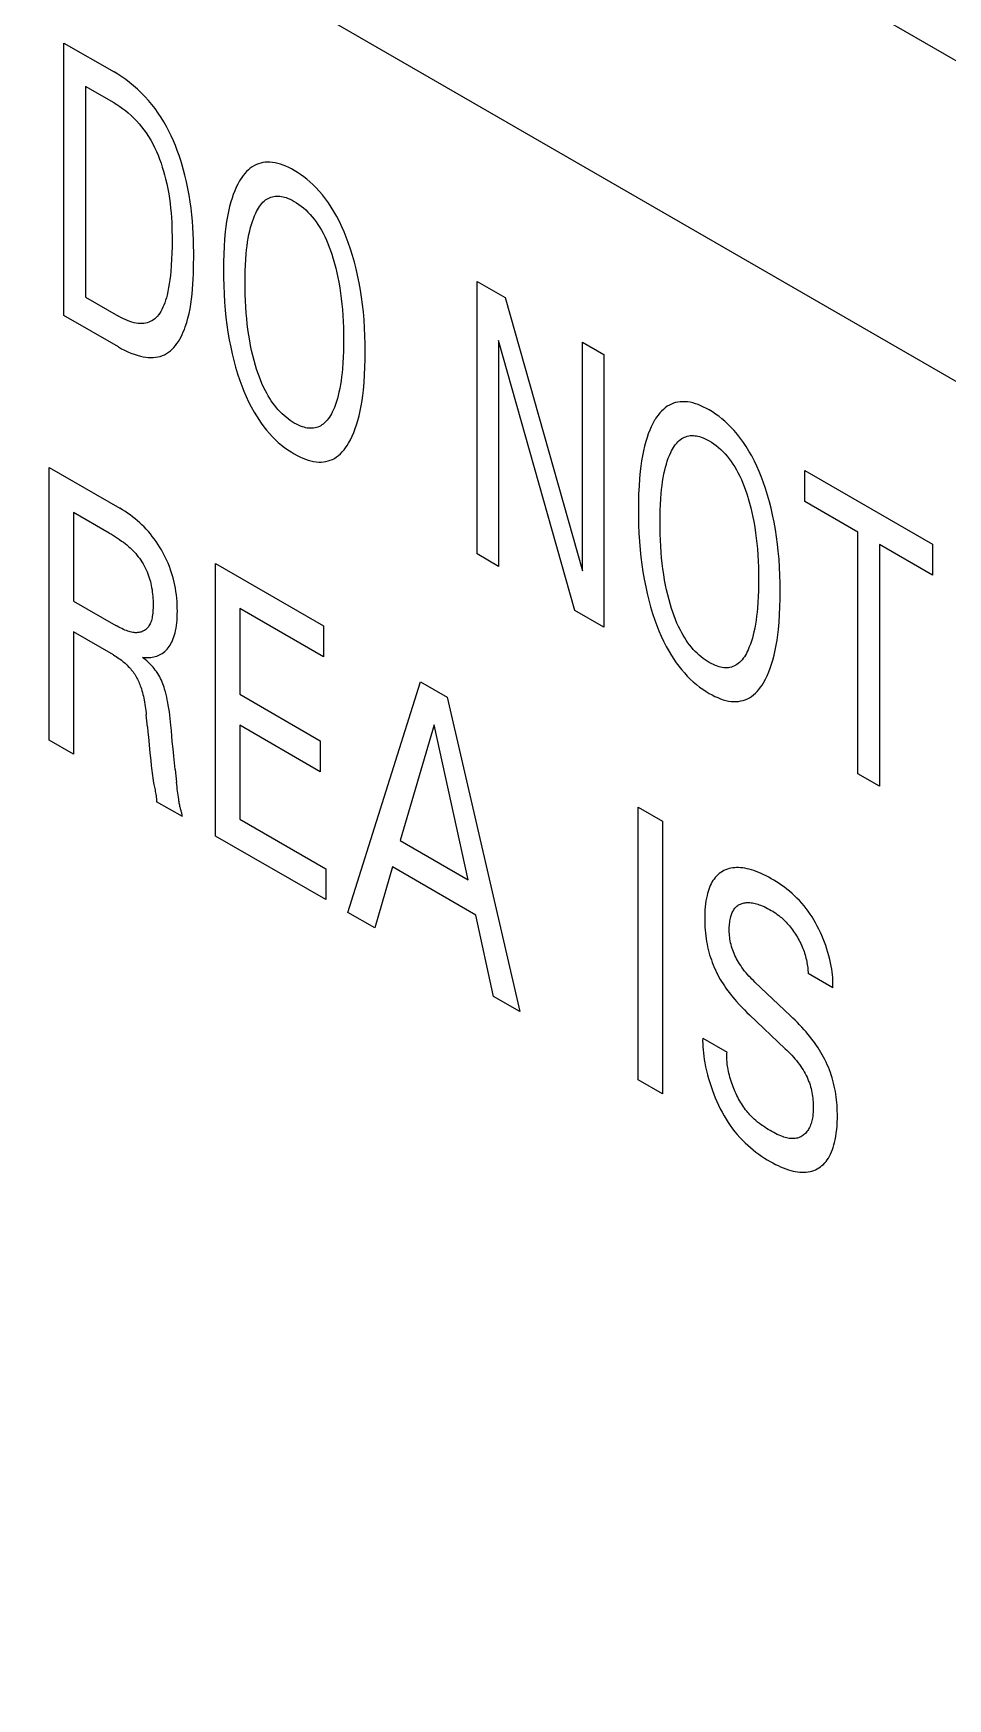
# Model space of a CAD drawing. Extents: x 0 to 420, y 0 to 297.
# Drawn here: x 199.32 to 203.98, y 156.41 to 164.89 of the extents above; entities that cross this region are included whole.
import ezdxf

# ---------------------------------------------------------------- set-up
doc = ezdxf.new("R2010")
doc.units = 0
doc.header["$LTSCALE"] = 23.1
doc.layers.add('40000_ISO', color=7, linetype='CONTINUOUS')

msp = doc.modelspace()

# ---------------------------------------------------------------- linework, layer by layer
at = {"layer": '40000_ISO', "color": 7, "linetype": 'CONTINUOUS'}
for p, q in [((227.6299, 151.1164), (153.3837, 193.9825)), ((226.9228, 149.8917), (152.6766, 192.7577)), ((199.4789, 163.4502), (199.4789, 164.8382)), ((199.4789, 164.8382), (199.734, 164.6909)), ((199.5891, 164.6172), (199.5891, 163.544)), ((199.734, 164.5335), (199.5891, 164.6172)), ((201.5815, 162.2363), (201.5815, 163.6243)), ((201.5815, 163.6243), (201.7248, 163.5416)), ((199.5891, 163.544), (199.7563, 163.4474)), ((201.7248, 163.5416), (202.118, 162.1508)), ((199.7557, 163.2904), (199.4789, 163.4502)), ((201.6911, 163.324), (201.6911, 162.173)), ((202.0798, 161.9486), (201.6911, 163.324)), ((202.118, 162.1508), (202.118, 163.3146)), ((202.118, 163.3146), (202.2276, 163.2513)), ((202.2276, 163.2513), (202.2276, 161.8632)), ((199.4044, 161.2887), (199.4044, 162.6767)), ((199.4044, 162.6767), (199.7635, 162.4694)), ((203.2503, 162.5034), (203.2503, 162.6608)), ((203.2503, 162.6608), (203.9004, 162.2855)), ((203.5203, 162.3475), (203.2503, 162.5034)), ((199.5277, 162.4481), (199.5277, 161.9966)), ((199.7098, 162.343), (199.5277, 162.4481)), ((203.5203, 161.1169), (203.5203, 162.3475)), ((201.6911, 162.173), (201.5815, 162.2363)), ((203.6305, 162.2839), (203.6305, 161.0533)), ((203.9004, 162.1281), (203.6305, 162.2839)), ((203.9004, 162.2855), (203.9004, 162.1281)), ((200.251, 160.7999), (200.251, 162.1879)), ((200.251, 162.1879), (200.8005, 161.8707)), ((199.5277, 161.9966), (199.7424, 161.8726)), ((200.3743, 161.9593), (200.3743, 161.5216)), ((200.8005, 161.7133), (200.3743, 161.9593)), ((202.2276, 161.8632), (202.0798, 161.9486)), ((199.5277, 161.8392), (199.5277, 161.2175)), ((199.7309, 161.7219), (199.5277, 161.8392)), ((200.8005, 161.8707), (200.8005, 161.7133)), ((200.9245, 160.4111), (201.2944, 161.5855)), ((201.2944, 161.5855), (201.4299, 161.5073)), ((200.3743, 161.5216), (200.7839, 161.2851)), ((201.4299, 161.5073), (201.7998, 159.9057)), ((199.9034, 161.3557), (199.8977, 161.417)), ((199.9086, 161.3031), (199.9168, 161.224)), ((200.3743, 161.3642), (200.3743, 160.8861)), ((200.7839, 161.1277), (200.3743, 161.3642)), ((201.3628, 161.367), (201.1903, 160.777)), ((201.536, 160.5774), (201.3628, 161.367)), ((199.5277, 161.2175), (199.4044, 161.2887)), ((200.7839, 161.2851), (200.7839, 161.1277)), ((200.0446, 161.1394), (200.0517, 161.0743)), ((203.6305, 161.0533), (203.5203, 161.1169)), ((200.0817, 160.8986), (199.9507, 160.9742)), ((200.0631, 160.9858), (200.0615, 160.9976)), ((200.3743, 160.8861), (200.812, 160.6334)), ((202.4017, 159.5582), (202.4017, 160.9462)), ((202.4017, 160.9462), (202.5251, 160.875)), ((202.5251, 160.875), (202.5251, 159.487)), ((200.812, 160.476), (200.251, 160.7999)), ((201.1903, 160.777), (201.536, 160.5774)), ((200.812, 160.6334), (200.812, 160.476)), ((201.1507, 160.6425), (201.0612, 160.3321)), ((201.5749, 160.3975), (201.1507, 160.6425)), ((201.0612, 160.3321), (200.9245, 160.4111)), ((201.6657, 159.9831), (201.5749, 160.3975)), ((202.996, 160.0562), (203.1774, 159.8845)), ((203.3921, 160.0272), (203.2669, 160.0995)), ((201.7998, 159.9057), (201.6657, 159.9831)), ((203.1506, 159.717), (202.9691, 159.8887)), ((202.7302, 159.7709), (202.8541, 159.6993)), ((202.5251, 159.487), (202.4017, 159.5582))]:
    msp.add_line(p, q, dxfattribs=at)
for points in [[(199.7557, 163.2904), (199.7717, 163.2815), (199.7878, 163.2733), (199.8039, 163.2658), (199.8201, 163.2591), (199.8361, 163.2532), (199.8521, 163.248), (199.8678, 163.2438), (199.8814, 163.2409), (199.8949, 163.2386), (199.908, 163.2372), (199.9209, 163.2365), (199.9334, 163.2366), (199.9456, 163.2376), (199.9574, 163.2395), (199.9688, 163.2422), (199.9802, 163.2461), (199.9911, 163.2509), (200.0015, 163.2566), (200.0114, 163.2632), (200.0208, 163.2706), (200.0298, 163.2788), (200.0384, 163.2878), (200.0465, 163.2974), (200.0541, 163.3076), (200.0614, 163.3184), (200.0682, 163.3298), (200.0747, 163.3417), (200.0807, 163.3539), (200.0864, 163.3666), (200.0917, 163.3797), (200.0967, 163.393), (200.1039, 163.415), (200.1103, 163.4376), (200.1159, 163.4608), (200.1207, 163.4845), (200.1249, 163.5087), (200.1284, 163.5333), (200.1313, 163.5584), (200.1337, 163.5839), (200.1356, 163.6098), (200.137, 163.6359), (200.1381, 163.6623), (200.1388, 163.689), (200.1391, 163.7158), (200.1393, 163.7428), (200.1392, 163.7738), (200.1387, 163.8049), (200.1379, 163.8362), (200.1366, 163.8678), (200.1348, 163.8996), (200.1324, 163.9316), (200.1294, 163.964), (200.1257, 163.9967), (200.1212, 164.0297), (200.1159, 164.063), (200.1096, 164.0968), (200.1025, 164.131), (200.0942, 164.1656), (200.0877, 164.1904), (200.0807, 164.2155), (200.073, 164.2406), (200.0647, 164.2657), (200.0558, 164.2908), (200.0463, 164.3158), (200.036, 164.3406), (200.0251, 164.3652), (200.0134, 164.3894), (200.001, 164.4132), (199.9879, 164.4366), (199.9739, 164.4594), (199.9592, 164.4816), (199.9431, 164.5039), (199.9262, 164.5254), (199.9086, 164.5462), (199.8904, 164.5661), (199.8716, 164.5851), (199.8525, 164.6033), (199.833, 164.6205), (199.8133, 164.6367), (199.7935, 164.6519), (199.7736, 164.666), (199.7538, 164.679), (199.734, 164.6909)], [(199.734, 164.5335), (199.7484, 164.5248), (199.7629, 164.5153), (199.7774, 164.5049), (199.7919, 164.4938), (199.8062, 164.4819), (199.8204, 164.4693), (199.8343, 164.4559), (199.848, 164.4419), (199.8612, 164.4273), (199.874, 164.4121), (199.8863, 164.3963), (199.898, 164.38), (199.9097, 164.3621), (199.9207, 164.3438), (199.9309, 164.325), (199.9406, 164.3058), (199.9496, 164.2863), (199.9579, 164.2666), (199.9657, 164.2466), (199.9729, 164.2266), (199.9795, 164.2065), (199.9856, 164.1864), (199.9912, 164.1663), (199.9963, 164.1465), (200.0023, 164.1208), (200.0075, 164.0954), (200.0121, 164.0704), (200.0159, 164.0456), (200.0192, 164.0211), (200.0219, 163.9969), (200.0241, 163.9729), (200.0259, 163.9491), (200.0272, 163.9255), (200.0281, 163.9022), (200.0287, 163.8789), (200.029, 163.8559), (200.0291, 163.833), (200.0289, 163.8006), (200.0282, 163.7686), (200.027, 163.7369), (200.0252, 163.7056), (200.0227, 163.6747), (200.0206, 163.6537), (200.0181, 163.633), (200.0152, 163.6127), (200.0118, 163.5927), (200.0079, 163.5731), (200.0035, 163.5539), (200.0001, 163.541), (199.9963, 163.5283), (199.9922, 163.5159), (199.9877, 163.5039), (199.9828, 163.4924), (199.9774, 163.4813), (199.9715, 163.4708), (199.9662, 163.4625), (199.9605, 163.4547), (199.9545, 163.4473), (199.9481, 163.4405), (199.9413, 163.4342), (199.9341, 163.4286), (199.9264, 163.4237), (199.9184, 163.4194), (199.9105, 163.4161), (199.9022, 163.4135), (199.8936, 163.4115), (199.8847, 163.4102), (199.8755, 163.4096), (199.8661, 163.4096), (199.8565, 163.4103), (199.8467, 163.4117), (199.8357, 163.4139), (199.8246, 163.4168), (199.8134, 163.4205), (199.8021, 163.4248), (199.7907, 163.4297), (199.7792, 163.4351), (199.7678, 163.4411), (199.7563, 163.4474)], [(200.928, 162.8005), (200.9376, 162.8178), (200.9465, 162.836), (200.9546, 162.8549), (200.962, 162.8744), (200.9688, 162.8947), (200.975, 162.9155), (200.9813, 162.94), (200.9869, 162.9652), (200.9919, 162.9909), (200.9962, 163.0172), (200.9999, 163.0439), (201.0031, 163.071), (201.0067, 163.1092), (201.0093, 163.1479), (201.0112, 163.1872), (201.0122, 163.227), (201.0125, 163.2672), (201.0121, 163.3069), (201.0111, 163.3471), (201.0092, 163.3877), (201.0065, 163.4287), (201.0029, 163.4701), (200.9989, 163.5065), (200.9941, 163.5433), (200.9884, 163.5803), (200.9817, 163.6177), (200.9739, 163.6554), (200.9662, 163.6886), (200.9576, 163.722), (200.948, 163.7555), (200.9374, 163.7892), (200.9257, 163.8229), (200.9157, 163.8496), (200.9049, 163.8762), (200.8933, 163.9026), (200.8809, 163.9288), (200.8675, 163.9547), (200.8531, 163.9801), (200.8396, 164.0022), (200.8253, 164.0238), (200.8102, 164.0447), (200.7946, 164.0648), (200.7784, 164.084), (200.7616, 164.1021), (200.7465, 164.1172), (200.7311, 164.1313), (200.7154, 164.1446), (200.6996, 164.157), (200.6835, 164.1685), (200.6674, 164.1792), (200.6512, 164.189), (200.637, 164.1969), (200.6228, 164.204), (200.6087, 164.2105), (200.5946, 164.2162), (200.5808, 164.221), (200.567, 164.2249), (200.5535, 164.228), (200.5402, 164.2301), (200.5276, 164.2311), (200.5153, 164.2313), (200.5032, 164.2306), (200.4915, 164.2289), (200.4802, 164.2265), (200.4692, 164.2232), (200.4587, 164.2191), (200.4485, 164.2142), (200.4377, 164.2077), (200.4274, 164.2004), (200.4176, 164.1923), (200.4084, 164.1833), (200.3996, 164.1737), (200.3914, 164.1634), (200.3835, 164.1526), (200.3761, 164.1412), (200.3732, 164.1363)], [(200.3732, 164.1363), (200.3641, 164.1202), (200.3558, 164.1033), (200.3481, 164.0857), (200.341, 164.0674), (200.3345, 164.0486), (200.3286, 164.0293), (200.3221, 164.0053), (200.3164, 163.9807), (200.3114, 163.9555), (200.307, 163.9297), (200.3032, 163.9035), (200.3, 163.8769), (200.2964, 163.8394), (200.2938, 163.8013), (200.2919, 163.7627), (200.2909, 163.7236), (200.2905, 163.684), (200.2908, 163.6434), (200.2919, 163.6024), (200.2937, 163.561), (200.2963, 163.5192), (200.2998, 163.477), (200.3037, 163.4399), (200.3083, 163.4026), (200.3139, 163.3649), (200.3203, 163.327), (200.3278, 163.2887), (200.3352, 163.2551), (200.3435, 163.2213), (200.3527, 163.1874), (200.363, 163.1533), (200.3744, 163.1191), (200.3843, 163.092), (200.395, 163.0648), (200.4065, 163.0379), (200.4189, 163.0111), (200.4323, 162.9847), (200.4468, 162.9587), (200.4584, 162.9394), (200.4706, 162.9205), (200.4834, 162.902), (200.4966, 162.884), (200.5103, 162.8667), (200.5245, 162.8501), (200.539, 162.8343), (200.5544, 162.8189), (200.57, 162.8045), (200.5859, 162.791), (200.6021, 162.7783), (200.6184, 162.7666), (200.6348, 162.7558), (200.6512, 162.7458), (200.6656, 162.7379), (200.6799, 162.7307), (200.6942, 162.7242), (200.7083, 162.7186), (200.7224, 162.7138), (200.7362, 162.7099), (200.7498, 162.707), (200.7631, 162.705), (200.7759, 162.7041), (200.7884, 162.7042), (200.8005, 162.7052), (200.8123, 162.7071), (200.8237, 162.7099), (200.8347, 162.7135), (200.8453, 162.718), (200.8554, 162.7232), (200.8664, 162.7301), (200.8767, 162.738), (200.8865, 162.7466), (200.8958, 162.7561), (200.9046, 162.7663), (200.9128, 162.7771), (200.9206, 162.7885), (200.928, 162.8005)], [(200.4537, 163.1963), (200.4465, 163.2218), (200.44, 163.2472), (200.4342, 163.2724), (200.4289, 163.2975), (200.4243, 163.3224), (200.4195, 163.351), (200.4154, 163.3793), (200.4119, 163.4075), (200.409, 163.4354), (200.4066, 163.4631), (200.4043, 163.4947), (200.4027, 163.526), (200.4015, 163.5571), (200.4009, 163.5879), (200.4007, 163.6184), (200.4009, 163.6482), (200.4016, 163.6778), (200.4027, 163.707), (200.4044, 163.7359), (200.4067, 163.7644), (200.4087, 163.7847), (200.4111, 163.8049), (200.4139, 163.8247), (200.4171, 163.8442), (200.4207, 163.8634), (200.4248, 163.8822), (200.4287, 163.8981), (200.433, 163.9137), (200.4378, 163.9289), (200.443, 163.9436), (200.4487, 163.9579), (200.4549, 163.9718), (200.4593, 163.9807), (200.464, 163.9893), (200.4689, 163.9977), (200.4741, 164.0057), (200.4797, 164.0132), (200.4856, 164.0204), (200.4918, 164.0271), (200.4984, 164.0332), (200.5054, 164.0388), (200.5116, 164.0431), (200.5181, 164.0469), (200.5249, 164.0502), (200.5319, 164.0531), (200.5392, 164.0554), (200.5468, 164.0571), (200.5546, 164.0583), (200.5626, 164.0588), (200.5708, 164.0587), (200.5784, 164.0581), (200.5861, 164.057), (200.5939, 164.0554), (200.6019, 164.0533), (200.61, 164.0507), (200.6202, 164.0469), (200.6305, 164.0424), (200.6408, 164.0373), (200.6512, 164.0316), (200.6631, 164.0243), (200.675, 164.0163), (200.6868, 164.0076), (200.6984, 163.9982), (200.7099, 163.9881), (200.721, 163.9772), (200.7319, 163.9657), (200.7425, 163.9535), (200.7527, 163.9407), (200.7625, 163.9273), (200.772, 163.9135), (200.781, 163.8993), (200.7895, 163.8848), (200.7976, 163.8701), (200.8065, 163.8525), (200.8148, 163.8348), (200.8225, 163.8169), (200.8296, 163.7989), (200.8362, 163.7808), (200.8424, 163.7628), (200.8481, 163.7447), (200.8499, 163.7387)], [(200.8499, 163.7387), (200.8568, 163.7148), (200.863, 163.691), (200.8687, 163.6673), (200.8737, 163.6437), (200.8782, 163.6203), (200.8831, 163.5922), (200.8873, 163.5642), (200.8908, 163.5365), (200.8938, 163.509), (200.8963, 163.4817), (200.8986, 163.4506), (200.9003, 163.4197), (200.9014, 163.3892), (200.9021, 163.3589), (200.9023, 163.3288), (200.9021, 163.2984), (200.9015, 163.2683), (200.9004, 163.2384), (200.8987, 163.209), (200.8964, 163.1798), (200.8945, 163.1591), (200.8921, 163.1385), (200.8894, 163.1183), (200.8863, 163.0984), (200.8828, 163.0788), (200.8788, 163.0595), (200.8749, 163.0433), (200.8707, 163.0274), (200.866, 163.0119), (200.8609, 162.9968), (200.8553, 162.9821), (200.8493, 162.9679), (200.8449, 162.9586), (200.8402, 162.9496), (200.8353, 162.9409), (200.83, 162.9326), (200.8245, 162.9246), (200.8186, 162.9171), (200.8123, 162.9101), (200.8057, 162.9036), (200.7986, 162.8977), (200.7923, 162.8932), (200.7858, 162.8892), (200.779, 162.8856), (200.7719, 162.8826), (200.7645, 162.8801), (200.7569, 162.8782), (200.749, 162.8769), (200.7409, 162.8762), (200.7326, 162.8761), (200.7249, 162.8767), (200.7172, 162.8777), (200.7092, 162.8793), (200.7012, 162.8814), (200.693, 162.8839), (200.6827, 162.8878), (200.6723, 162.8923), (200.6618, 162.8974), (200.6512, 162.9032), (200.6407, 162.9096), (200.6302, 162.9165), (200.6198, 162.9241), (200.6095, 162.9322), (200.5993, 162.9408), (200.5893, 162.95), (200.5795, 162.9598), (200.5699, 162.97), (200.5606, 162.9809), (200.5515, 162.9923), (200.5428, 163.0041), (200.5343, 163.0163), (200.5263, 163.0288), (200.5185, 163.0416), (200.5111, 163.0546), (200.5041, 163.0677), (200.4951, 163.0858), (200.4868, 163.1041), (200.4792, 163.1224), (200.4721, 163.1409), (200.4655, 163.1593), (200.4594, 163.1778), (200.4537, 163.1963)], [(203.0403, 161.5809), (203.0499, 161.5983), (203.0588, 161.6164), (203.0669, 161.6353), (203.0743, 161.6549), (203.0811, 161.6751), (203.0872, 161.6959), (203.0936, 161.7205), (203.0992, 161.7457), (203.1042, 161.7714), (203.1085, 161.7977), (203.1122, 161.8244), (203.1154, 161.8515), (203.119, 161.8896), (203.1216, 161.9284), (203.1234, 161.9676), (203.1245, 162.0074), (203.1248, 162.0476), (203.1244, 162.0874), (203.1234, 162.1276), (203.1215, 162.1682), (203.1188, 162.2092), (203.1151, 162.2506), (203.1112, 162.287), (203.1064, 162.3237), (203.1007, 162.3608), (203.094, 162.3982), (203.0862, 162.4358), (203.0785, 162.469), (203.0699, 162.5024), (203.0603, 162.536), (203.0497, 162.5696), (203.038, 162.6034), (203.028, 162.63), (203.0172, 162.6566), (203.0056, 162.6831), (202.9932, 162.7093), (202.9798, 162.7352), (202.9654, 162.7606), (202.9519, 162.7827), (202.9375, 162.8042), (202.9225, 162.8251), (202.9069, 162.8452), (202.8907, 162.8644), (202.8739, 162.8826), (202.8588, 162.8977), (202.8434, 162.9118), (202.8277, 162.9251), (202.8119, 162.9375), (202.7958, 162.949), (202.7797, 162.9596), (202.7635, 162.9694), (202.7493, 162.9773), (202.7351, 162.9845), (202.721, 162.991), (202.7069, 162.9966), (202.693, 163.0015), (202.6793, 163.0054), (202.6658, 163.0085), (202.6525, 163.0105), (202.6399, 163.0116), (202.6276, 163.0118), (202.6155, 163.011), (202.6038, 163.0094), (202.5925, 163.0069), (202.5815, 163.0036), (202.571, 162.9995), (202.5608, 162.9946), (202.55, 162.9882), (202.5397, 162.9809), (202.5299, 162.9727), (202.5207, 162.9638), (202.5119, 162.9542), (202.5037, 162.9439), (202.4958, 162.933), (202.4884, 162.9217), (202.4855, 162.9168)], [(202.4855, 162.9168), (202.4764, 162.9006), (202.468, 162.8837), (202.4603, 162.8661), (202.4533, 162.8479), (202.4468, 162.8291), (202.4409, 162.8098), (202.4344, 162.7858), (202.4287, 162.7611), (202.4237, 162.7359), (202.4193, 162.7102), (202.4155, 162.684), (202.4123, 162.6574), (202.4087, 162.6199), (202.406, 162.5818), (202.4042, 162.5432), (202.4032, 162.504), (202.4028, 162.4645), (202.4031, 162.4239), (202.4041, 162.3829), (202.4059, 162.3415), (202.4086, 162.2997), (202.4121, 162.2574), (202.416, 162.2204), (202.4206, 162.1831), (202.4262, 162.1454), (202.4326, 162.1074), (202.4401, 162.0691), (202.4475, 162.0356), (202.4558, 162.0018), (202.465, 161.9678), (202.4753, 161.9338), (202.4867, 161.8996), (202.4966, 161.8724), (202.5073, 161.8453), (202.5188, 161.8183), (202.5312, 161.7916), (202.5446, 161.7652), (202.5591, 161.7392), (202.5707, 161.7199), (202.5829, 161.7009), (202.5956, 161.6825), (202.6089, 161.6645), (202.6226, 161.6472), (202.6368, 161.6306), (202.6513, 161.6148), (202.6667, 161.5994), (202.6823, 161.585), (202.6982, 161.5714), (202.7144, 161.5588), (202.7307, 161.5471), (202.7471, 161.5362), (202.7635, 161.5263), (202.7779, 161.5183), (202.7922, 161.5111), (202.8065, 161.5047), (202.8206, 161.499), (202.8346, 161.4942), (202.8485, 161.4904), (202.8621, 161.4874), (202.8754, 161.4855), (202.8882, 161.4846), (202.9007, 161.4847), (202.9128, 161.4857), (202.9246, 161.4876), (202.936, 161.4903), (202.947, 161.494), (202.9576, 161.4984), (202.9677, 161.5037), (202.9787, 161.5106), (202.989, 161.5184), (202.9988, 161.5271), (203.0081, 161.5366), (203.0168, 161.5468), (203.0251, 161.5576), (203.0329, 161.569), (203.0403, 161.5809)], [(202.566, 161.9767), (202.5588, 162.0023), (202.5523, 162.0276), (202.5465, 162.0529), (202.5412, 162.0779), (202.5365, 162.1028), (202.5318, 162.1314), (202.5277, 162.1598), (202.5242, 162.188), (202.5213, 162.2159), (202.5189, 162.2436), (202.5166, 162.2752), (202.515, 162.3065), (202.5138, 162.3376), (202.5132, 162.3684), (202.513, 162.3989), (202.5132, 162.4287), (202.5139, 162.4582), (202.515, 162.4875), (202.5167, 162.5163), (202.519, 162.5448), (202.521, 162.5652), (202.5234, 162.5853), (202.5262, 162.6052), (202.5294, 162.6247), (202.533, 162.6438), (202.5371, 162.6626), (202.541, 162.6786), (202.5453, 162.6941), (202.5501, 162.7093), (202.5553, 162.7241), (202.561, 162.7384), (202.5672, 162.7522), (202.5716, 162.7612), (202.5763, 162.7698), (202.5812, 162.7781), (202.5864, 162.7861), (202.592, 162.7937), (202.5978, 162.8009), (202.6041, 162.8075), (202.6107, 162.8137), (202.6177, 162.8193), (202.6239, 162.8236), (202.6304, 162.8274), (202.6372, 162.8307), (202.6442, 162.8335), (202.6515, 162.8358), (202.6591, 162.8376), (202.6669, 162.8387), (202.6749, 162.8393), (202.6831, 162.8392), (202.6907, 162.8386), (202.6984, 162.8375), (202.7062, 162.8358), (202.7142, 162.8337), (202.7223, 162.8312), (202.7325, 162.8273), (202.7428, 162.8229), (202.7531, 162.8177), (202.7635, 162.812), (202.7754, 162.8048), (202.7873, 162.7968), (202.7991, 162.7881), (202.8107, 162.7787), (202.8222, 162.7685), (202.8333, 162.7577), (202.8442, 162.7462), (202.8548, 162.734), (202.865, 162.7211), (202.8748, 162.7078), (202.8843, 162.694), (202.8932, 162.6798), (202.9018, 162.6653), (202.9099, 162.6506), (202.9188, 162.633), (202.9271, 162.6152), (202.9348, 162.5973), (202.9419, 162.5793), (202.9485, 162.5613), (202.9547, 162.5432), (202.9604, 162.5252), (202.9622, 162.5192)], [(202.9622, 162.5192), (202.9691, 162.4953), (202.9753, 162.4714), (202.9809, 162.4478), (202.986, 162.4242), (202.9905, 162.4008), (202.9954, 162.3726), (202.9996, 162.3447), (203.0031, 162.3169), (203.0061, 162.2894), (203.0086, 162.2622), (203.0109, 162.231), (203.0126, 162.2002), (203.0137, 162.1696), (203.0144, 162.1393), (203.0146, 162.1093), (203.0144, 162.0789), (203.0138, 162.0487), (203.0126, 162.0189), (203.011, 161.9894), (203.0087, 161.9603), (203.0067, 161.9395), (203.0044, 161.919), (203.0017, 161.8988), (202.9986, 161.8788), (202.9951, 161.8592), (202.991, 161.84), (202.9872, 161.8238), (202.983, 161.8079), (202.9783, 161.7924), (202.9732, 161.7772), (202.9676, 161.7626), (202.9616, 161.7484), (202.9572, 161.7391), (202.9525, 161.7301), (202.9476, 161.7214), (202.9423, 161.713), (202.9368, 161.7051), (202.9309, 161.6976), (202.9246, 161.6906), (202.9179, 161.6841), (202.9109, 161.6782), (202.9046, 161.6737), (202.8981, 161.6696), (202.8913, 161.6661), (202.8842, 161.6631), (202.8768, 161.6606), (202.8692, 161.6587), (202.8613, 161.6573), (202.8532, 161.6566), (202.8449, 161.6566), (202.8372, 161.6571), (202.8295, 161.6582), (202.8215, 161.6598), (202.8135, 161.6618), (202.8053, 161.6644), (202.795, 161.6682), (202.7845, 161.6727), (202.774, 161.6779), (202.7635, 161.6837), (202.753, 161.6901), (202.7425, 161.697), (202.7321, 161.7045), (202.7218, 161.7126), (202.7116, 161.7213), (202.7016, 161.7305), (202.6918, 161.7402), (202.6822, 161.7505), (202.6729, 161.7614), (202.6638, 161.7728), (202.6551, 161.7846), (202.6466, 161.7968), (202.6385, 161.8093), (202.6308, 161.8221), (202.6234, 161.8351), (202.6164, 161.8482), (202.6074, 161.8663), (202.5991, 161.8845), (202.5915, 161.9029), (202.5844, 161.9213), (202.5778, 161.9398), (202.5717, 161.9583), (202.566, 161.9767)], [(199.8779, 161.7098), (199.8867, 161.7089), (199.8955, 161.7084), (199.9041, 161.7083), (199.9125, 161.7086), (199.9207, 161.7094), (199.9286, 161.7105), (199.9364, 161.7121), (199.944, 161.714), (199.9515, 161.7164), (199.9587, 161.7192), (199.9657, 161.7224), (199.9724, 161.7261), (199.9792, 161.7303), (199.9858, 161.7349), (199.992, 161.74), (199.998, 161.7455), (200.0037, 161.7515), (200.0091, 161.7578), (200.0142, 161.7646), (200.0189, 161.7717), (200.0236, 161.7796), (200.0279, 161.7878), (200.0319, 161.7965), (200.0355, 161.8054), (200.0388, 161.8148), (200.0418, 161.8244), (200.0445, 161.8343), (200.0468, 161.8444), (200.0494, 161.8578), (200.0516, 161.8715), (200.0533, 161.8855), (200.0545, 161.8998), (200.0554, 161.9144), (200.056, 161.9293), (200.0562, 161.9443), (200.056, 161.9606), (200.0555, 161.977), (200.0545, 161.9936), (200.0531, 162.0105), (200.0513, 162.0275), (200.0489, 162.0447), (200.0461, 162.0622), (200.0431, 162.0776), (200.0398, 162.0931), (200.0359, 162.1088), (200.0316, 162.1245), (200.0269, 162.1402), (200.0216, 162.156), (200.0158, 162.1718), (200.0089, 162.1891), (200.0013, 162.2063), (199.9932, 162.2233), (199.9844, 162.2402), (199.9752, 162.2568), (199.9654, 162.2731), (199.9567, 162.2868), (199.9477, 162.3001), (199.9383, 162.3132), (199.9287, 162.3259), (199.9188, 162.3382), (199.9086, 162.3502), (199.8979, 162.3622), (199.8869, 162.3738), (199.8757, 162.3849), (199.8644, 162.3956), (199.8529, 162.4058), (199.8413, 162.4156), (199.8285, 162.4258), (199.8156, 162.4356), (199.8026, 162.4447), (199.7896, 162.4534), (199.7765, 162.4616), (199.7635, 162.4694)], [(199.7098, 162.343), (199.7203, 162.3368), (199.7308, 162.3304), (199.7413, 162.3238), (199.7517, 162.3169), (199.7622, 162.3097), (199.7726, 162.3023), (199.7813, 162.2958), (199.7899, 162.2891), (199.7984, 162.2821), (199.8069, 162.2748), (199.8154, 162.2672), (199.8237, 162.2593), (199.8306, 162.2524), (199.8374, 162.2453), (199.8441, 162.2379), (199.8507, 162.2302), (199.857, 162.2223), (199.8632, 162.2141), (199.8697, 162.2049), (199.8758, 162.1954), (199.8817, 162.1856), (199.8873, 162.1757), (199.8925, 162.1655), (199.8974, 162.1553), (199.9019, 162.145), (199.9059, 162.1351), (199.9095, 162.1251), (199.9128, 162.1152), (199.9158, 162.1052), (199.9186, 162.0953), (199.921, 162.0855), (199.9232, 162.0757), (199.9251, 162.066), (199.9271, 162.0545), (199.9287, 162.0431), (199.9301, 162.0319), (199.9311, 162.0208), (199.9319, 162.0097), (199.9324, 161.9988), (199.9327, 161.9879), (199.9328, 161.9772), (199.9328, 161.9684), (199.9325, 161.9597), (199.9321, 161.9511), (199.9315, 161.9426), (199.9308, 161.9342), (199.9297, 161.926), (199.9285, 161.9181), (199.9272, 161.9113), (199.9257, 161.9047), (199.924, 161.8983), (199.922, 161.8922), (199.9198, 161.8863), (199.9174, 161.8806), (199.9147, 161.8753), (199.9117, 161.8702), (199.9085, 161.8657), (199.9051, 161.8614), (199.9015, 161.8574), (199.8976, 161.8538), (199.8935, 161.8504), (199.8891, 161.8474), (199.8846, 161.8447), (199.8799, 161.8424), (199.875, 161.8403), (199.8699, 161.8386), (199.8647, 161.8373), (199.8593, 161.8363), (199.8538, 161.8357), (199.8482, 161.8354), (199.8421, 161.8355), (199.8359, 161.836), (199.8296, 161.8368), (199.8231, 161.8381), (199.8166, 161.8396), (199.81, 161.8415), (199.8034, 161.8436), (199.7967, 161.846), (199.789, 161.8491), (199.7812, 161.8525), (199.7735, 161.8561), (199.7657, 161.8599), (199.7579, 161.864), (199.7501, 161.8682), (199.7424, 161.8726)], [(199.7309, 161.7219), (199.7377, 161.7179), (199.7446, 161.7137), (199.7514, 161.7093), (199.7582, 161.7047), (199.7649, 161.6999), (199.7717, 161.6948), (199.7784, 161.6895), (199.7841, 161.6848), (199.7898, 161.68), (199.7954, 161.6749), (199.8009, 161.6696), (199.8063, 161.6641), (199.8117, 161.6584), (199.817, 161.6525), (199.8216, 161.647), (199.8261, 161.6414), (199.8305, 161.6355), (199.8348, 161.6295), (199.8389, 161.6234), (199.8428, 161.6172), (199.8466, 161.6108), (199.8501, 161.6045), (199.8534, 161.598), (199.8566, 161.5914), (199.8595, 161.5848), (199.8623, 161.5782), (199.865, 161.5715), (199.8675, 161.5648), (199.8699, 161.5582), (199.8729, 161.5488), (199.8758, 161.5395), (199.8784, 161.5303), (199.8808, 161.521), (199.883, 161.5118), (199.885, 161.5027), (199.8869, 161.4936), (199.889, 161.4824), (199.8909, 161.4714), (199.8926, 161.4604), (199.8941, 161.4495), (199.8954, 161.4386), (199.8966, 161.4278), (199.8977, 161.417)], [(200.0305, 161.2818), (200.0255, 161.3368), (200.0229, 161.3644), (200.0213, 161.3812), (200.0195, 161.3981), (200.0175, 161.415), (200.0153, 161.432), (200.0129, 161.4491), (200.0101, 161.4663), (200.0078, 161.4798), (200.0051, 161.4933), (200.0022, 161.5069), (199.999, 161.5206), (199.9954, 161.5344), (199.9914, 161.5483), (199.9886, 161.5573), (199.9856, 161.5662), (199.9824, 161.5752), (199.9789, 161.5841), (199.9752, 161.5929), (199.9711, 161.6017), (199.9667, 161.6103), (199.9616, 161.6195), (199.956, 161.6284), (199.9502, 161.637), (199.944, 161.6454), (199.9384, 161.6525), (199.9326, 161.6594), (199.9267, 161.666), (199.9206, 161.6724), (199.9144, 161.6786), (199.9072, 161.6853), (199.9, 161.6919), (199.8926, 161.6981), (199.8852, 161.7041), (199.8779, 161.7098)], [(199.9034, 161.3557), (199.906, 161.3294), (199.9086, 161.3031)], [(199.9168, 161.224), (199.9207, 161.1846), (199.9233, 161.159)], [(200.0446, 161.1394), (200.0411, 161.1731), (200.0377, 161.2068), (200.034, 161.2443), (200.0305, 161.2818)], [(199.9233, 161.159), (199.9246, 161.1462), (199.926, 161.1334), (199.9275, 161.1206), (199.9292, 161.1079), (199.931, 161.0952), (199.933, 161.0827), (199.9352, 161.0702), (199.9366, 161.0631), (199.9381, 161.056)], [(199.9381, 161.056), (199.9424, 161.0347), (199.9439, 161.0275), (199.9452, 161.0203), (199.9465, 161.0129), (199.9476, 161.0055), (199.9487, 160.9979), (199.9495, 160.9902), (199.9502, 160.9823), (199.9507, 160.9742)], [(200.0615, 160.9976), (200.0559, 161.0391), (200.0544, 161.0509), (200.053, 161.0626), (200.0517, 161.0743)], [(200.0753, 160.9278), (200.0725, 160.9381), (200.0716, 160.9415), (200.0707, 160.9449), (200.0693, 160.9506), (200.0681, 160.9564), (200.0669, 160.9623), (200.0659, 160.9681), (200.0649, 160.974), (200.064, 160.9799), (200.0631, 160.9858)], [(200.0817, 160.8986), (200.0811, 160.9025), (200.0805, 160.9063), (200.0798, 160.9101), (200.079, 160.9137), (200.0781, 160.9173), (200.0772, 160.9208), (200.0763, 160.9243), (200.0753, 160.9278)], [(203.3921, 160.0272), (203.3928, 160.0397), (203.3929, 160.0527), (203.3926, 160.0661), (203.3919, 160.0798), (203.3907, 160.0937), (203.3891, 160.108), (203.387, 160.1225), (203.3846, 160.1373), (203.3812, 160.1544), (203.3773, 160.1717), (203.3729, 160.1891), (203.368, 160.2067), (203.3626, 160.2243), (203.3567, 160.2419), (203.3502, 160.2596), (203.3437, 160.2762), (203.3368, 160.2928), (203.3294, 160.3092), (203.3216, 160.3254), (203.3135, 160.3415), (203.3049, 160.3573), (203.296, 160.3728), (203.2867, 160.388), (203.277, 160.4028), (203.267, 160.4172), (203.2566, 160.4312), (203.2459, 160.4447), (203.2343, 160.4584), (203.2224, 160.4715), (203.2101, 160.484), (203.1977, 160.4961), (203.185, 160.5076), (203.172, 160.5186), (203.159, 160.5291), (203.1458, 160.5392), (203.1325, 160.5488), (203.1191, 160.5579), (203.1057, 160.5666), (203.0924, 160.5749), (203.079, 160.5827), (203.0661, 160.59), (203.0533, 160.5968), (203.0406, 160.6032), (203.0279, 160.6092), (203.0153, 160.6147), (203.0027, 160.6197), (202.9902, 160.6242), (202.9789, 160.6278), (202.9676, 160.631), (202.9564, 160.6337), (202.9453, 160.6359), (202.9343, 160.6375), (202.9235, 160.6387), (202.9129, 160.6393), (202.9028, 160.6393), (202.893, 160.6388), (202.8833, 160.6378), (202.8739, 160.6362), (202.8647, 160.634), (202.8558, 160.6313), (202.8471, 160.6281), (202.8385, 160.6242), (202.8302, 160.6197), (202.8222, 160.6146), (202.8146, 160.6089), (202.8073, 160.6027), (202.8004, 160.596), (202.7939, 160.5887), (202.7878, 160.5809), (202.7825, 160.5731), (202.7775, 160.5649), (202.7729, 160.5563), (202.7687, 160.5473), (202.7647, 160.538), (202.7611, 160.5283), (202.7579, 160.5183), (202.7549, 160.508), (202.7522, 160.4975), (202.7493, 160.4836), (202.7468, 160.4694), (202.7447, 160.4548), (202.7431, 160.44), (202.7418, 160.4248), (202.741, 160.4094), (202.7405, 160.3937), (202.7404, 160.3779)], [(202.996, 160.0562), (202.9883, 160.0636), (202.9806, 160.0712), (202.973, 160.0791), (202.9655, 160.0871), (202.9581, 160.0954), (202.9509, 160.1039), (202.9437, 160.1126), (202.9368, 160.1216), (202.9301, 160.1308), (202.9236, 160.1403), (202.9182, 160.1486), (202.9129, 160.157), (202.9079, 160.1656), (202.9031, 160.1744), (202.8986, 160.1832), (202.8943, 160.1921), (202.8903, 160.201), (202.8866, 160.21), (202.8832, 160.219), (202.8801, 160.228), (202.8772, 160.2375), (202.8747, 160.2469), (202.8725, 160.2562), (202.8707, 160.2655), (202.8692, 160.2747), (202.8679, 160.2839), (202.867, 160.2929), (202.8663, 160.3018), (202.8658, 160.3106), (202.8656, 160.3193), (202.8656, 160.3278), (202.8658, 160.3361), (202.8662, 160.3442), (202.8669, 160.3522), (202.8677, 160.36), (202.8688, 160.3676), (202.8701, 160.3751), (202.8717, 160.3824), (202.8735, 160.3894), (202.8751, 160.3949), (202.8769, 160.4001), (202.8788, 160.4053), (202.8809, 160.4103), (202.8832, 160.415), (202.8856, 160.4196), (202.8882, 160.424), (202.891, 160.4282), (202.894, 160.4321), (202.8971, 160.4358), (202.9008, 160.4395), (202.9046, 160.4429), (202.9087, 160.446), (202.9129, 160.4488), (202.9173, 160.4513), (202.9219, 160.4535), (202.9267, 160.4554), (202.9315, 160.457), (202.9365, 160.4584), (202.942, 160.4595), (202.9476, 160.4604), (202.9533, 160.4609), (202.9591, 160.4611), (202.965, 160.4611), (202.971, 160.4607), (202.9771, 160.4601), (202.9837, 160.4592), (202.9904, 160.4579), (202.9971, 160.4564), (203.0039, 160.4546), (203.0108, 160.4526), (203.0176, 160.4503), (203.0246, 160.4478), (203.0336, 160.4442), (203.0426, 160.4403), (203.0517, 160.4361), (203.0608, 160.4315), (203.0699, 160.4266), (203.079, 160.4214), (203.0868, 160.4167), (203.0945, 160.4118), (203.1022, 160.4066), (203.1099, 160.4011), (203.1176, 160.3953), (203.1252, 160.3892), (203.1309, 160.3843), (203.1365, 160.3793), (203.1421, 160.3741)], [(202.7404, 160.3779), (202.7405, 160.3638), (202.741, 160.3497), (202.7417, 160.3354), (202.7427, 160.321), (202.744, 160.3064), (202.7457, 160.2916), (202.7478, 160.2767), (202.7499, 160.2635), (202.7524, 160.2501), (202.7552, 160.2366), (202.7583, 160.223), (202.7618, 160.2094), (202.7657, 160.1957), (202.7699, 160.182), (202.7742, 160.1692), (202.7788, 160.1565), (202.7837, 160.1437), (202.789, 160.1311), (202.7946, 160.1185), (202.8005, 160.1059), (202.8068, 160.0936), (202.8132, 160.0818), (202.8198, 160.0702), (202.8267, 160.0588), (202.8338, 160.0476), (202.8412, 160.0365), (202.8487, 160.0255), (202.8573, 160.0136), (202.8661, 160.0019), (202.8751, 159.9904), (202.8842, 159.9792), (202.8934, 159.9681), (202.9028, 159.9573), (202.9158, 159.9428), (202.9289, 159.9288), (202.9422, 159.9151), (202.9556, 159.9017), (202.9691, 159.8887)], [(203.1421, 160.3741), (203.1483, 160.368), (203.1545, 160.3618), (203.1605, 160.3553), (203.1665, 160.3486), (203.1721, 160.342), (203.1775, 160.3353), (203.1828, 160.3285), (203.1881, 160.3215), (203.1932, 160.3143), (203.1981, 160.307), (203.203, 160.2996), (203.2078, 160.292), (203.2124, 160.2843), (203.2168, 160.2765), (203.2211, 160.2686), (203.2253, 160.2606), (203.2292, 160.2526), (203.233, 160.2445), (203.2365, 160.2364), (203.2399, 160.228), (203.2431, 160.2197), (203.246, 160.2113), (203.2488, 160.203), (203.2514, 160.1946), (203.2537, 160.1862), (203.2558, 160.1779), (203.2578, 160.1696), (203.2595, 160.1616), (203.261, 160.1535), (203.2624, 160.1456), (203.2636, 160.1377), (203.2646, 160.1298), (203.2654, 160.1221), (203.2661, 160.1144), (203.2666, 160.1069), (203.2669, 160.0995)], [(203.4154, 159.4021), (203.4149, 159.4157), (203.4141, 159.4295), (203.413, 159.4433), (203.4117, 159.4573), (203.41, 159.4714), (203.4079, 159.4857), (203.4057, 159.4994), (203.4031, 159.5131), (203.4001, 159.527), (203.3968, 159.541), (203.3931, 159.555), (203.389, 159.5691), (203.3845, 159.5832), (203.38, 159.5963), (203.3751, 159.6095), (203.3698, 159.6226), (203.3643, 159.6357), (203.3583, 159.6487), (203.3521, 159.6616), (203.3455, 159.6744), (203.3389, 159.6863), (203.3321, 159.6981), (203.325, 159.7098), (203.3177, 159.7213), (203.3101, 159.7326), (203.3024, 159.7437), (203.2935, 159.756), (203.2844, 159.768), (203.2751, 159.7798), (203.2657, 159.7913), (203.2561, 159.8027), (203.2464, 159.8138), (203.2351, 159.8262), (203.2238, 159.8383), (203.2123, 159.8502), (203.2008, 159.8619), (203.1891, 159.8733), (203.1774, 159.8845)], [(202.7302, 159.7709), (202.7299, 159.7565), (202.7302, 159.7416), (202.7308, 159.7263), (202.732, 159.7106), (202.7336, 159.6946), (202.7356, 159.6782), (202.7381, 159.6614), (202.741, 159.6445), (202.7448, 159.6248), (202.7493, 159.6049), (202.7542, 159.5848), (202.7598, 159.5645), (202.7659, 159.5442), (202.7725, 159.5238), (202.7796, 159.5035), (202.7868, 159.4847), (202.7943, 159.466), (202.8023, 159.4475), (202.8108, 159.4292), (202.8197, 159.4111), (202.829, 159.3932), (202.8388, 159.3757), (202.849, 159.3585), (202.8596, 159.3417), (202.8707, 159.3254), (202.8821, 159.3095), (202.894, 159.2942), (202.9064, 159.2793), (202.9191, 159.265), (202.9322, 159.2512), (202.9456, 159.238), (202.9592, 159.2253), (202.9731, 159.2132), (202.9872, 159.2016), (203.0014, 159.1905), (203.0157, 159.18), (203.0301, 159.17), (203.0445, 159.1604), (203.0589, 159.1514), (203.0733, 159.1429), (203.0868, 159.1353), (203.1002, 159.1282), (203.1136, 159.1215), (203.1269, 159.1154), (203.1401, 159.1098), (203.1533, 159.1048), (203.1664, 159.1003), (203.1782, 159.0968), (203.1899, 159.0938), (203.2015, 159.0914), (203.2129, 159.0895), (203.2242, 159.0883), (203.2353, 159.0876), (203.2462, 159.0877), (203.2565, 159.0883), (203.2666, 159.0895), (203.2765, 159.0914), (203.286, 159.0939), (203.2953, 159.097), (203.3042, 159.1006), (203.3129, 159.1049), (203.3213, 159.1098), (203.3294, 159.1154), (203.3371, 159.1215), (203.3445, 159.1281), (203.3515, 159.1353), (203.358, 159.143), (203.3642, 159.1513), (203.37, 159.16), (203.3758, 159.17), (203.3812, 159.1805), (203.3861, 159.1914), (203.3905, 159.2029), (203.3946, 159.2147), (203.3982, 159.2269), (203.4014, 159.2395), (203.4043, 159.2524), (203.4076, 159.2697), (203.4103, 159.2875), (203.4124, 159.3057), (203.414, 159.3243), (203.4151, 159.3432), (203.4156, 159.3624), (203.4158, 159.3819), (203.4154, 159.4021)], [(202.9761, 159.3748), (202.9705, 159.3806), (202.965, 159.3867), (202.9596, 159.3929), (202.9544, 159.3992), (202.9487, 159.4065), (202.9431, 159.4139), (202.9377, 159.4215), (202.9325, 159.4293), (202.9274, 159.4372), (202.9224, 159.4454), (202.9176, 159.4536), (202.9129, 159.462), (202.9084, 159.4705), (202.904, 159.4791), (202.8998, 159.4878), (202.8958, 159.4966), (202.8919, 159.5054), (202.8882, 159.5143), (202.8847, 159.5233), (202.8813, 159.5322), (202.8778, 159.5422), (202.8745, 159.5522), (202.8714, 159.5622), (202.8685, 159.5721), (202.8659, 159.582), (202.8635, 159.5919), (202.8614, 159.6016), (202.8594, 159.6113), (202.8578, 159.6209), (202.8566, 159.6286), (202.8555, 159.6363), (202.8547, 159.6438), (202.854, 159.6512), (202.8535, 159.6585), (202.8531, 159.6657), (202.853, 159.6727), (202.853, 159.6796), (202.8532, 159.6864), (202.8536, 159.6929), (202.8541, 159.6993)], [(203.1506, 159.717), (203.159, 159.709), (203.1673, 159.7008), (203.1755, 159.6923), (203.1836, 159.6836), (203.1917, 159.6747), (203.1996, 159.6656), (203.2073, 159.6562), (203.2149, 159.6465), (203.2222, 159.6366), (203.2294, 159.6264), (203.2352, 159.6176), (203.2409, 159.6086), (203.2464, 159.5995), (203.2516, 159.5902), (203.2565, 159.5808), (203.2612, 159.5713), (203.2656, 159.5618), (203.2696, 159.5523), (203.2733, 159.5427), (203.2767, 159.5332), (203.2797, 159.5233), (203.2824, 159.5136), (203.2847, 159.5038), (203.2866, 159.4941), (203.2882, 159.4845), (203.2895, 159.4749), (203.2906, 159.4654), (203.2914, 159.456), (203.292, 159.4467), (203.2924, 159.4374), (203.2927, 159.4264), (203.2927, 159.4155), (203.2925, 159.4048), (203.2919, 159.3943), (203.2911, 159.384), (203.29, 159.3739), (203.2885, 159.3641), (203.2871, 159.3567), (203.2856, 159.3495), (203.2838, 159.3424), (203.2818, 159.3356), (203.2795, 159.329), (203.277, 159.3226), (203.2743, 159.3165), (203.2713, 159.3106), (203.2681, 159.305), (203.2647, 159.2998), (203.261, 159.2948), (203.2571, 159.2901), (203.253, 159.2858), (203.2486, 159.2817), (203.2441, 159.2779), (203.2393, 159.2745), (203.2344, 159.2713), (203.2293, 159.2685), (203.2239, 159.2661), (203.2185, 159.264), (203.2128, 159.2623), (203.207, 159.2609), (203.2011, 159.2599), (203.195, 159.2593), (203.189, 159.2591), (203.1828, 159.2592), (203.1764, 159.2598), (203.17, 159.2606), (203.1635, 159.2618), (203.1569, 159.2633), (203.1503, 159.2651), (203.1435, 159.2671), (203.1367, 159.2695), (203.1278, 159.2729), (203.1189, 159.2766), (203.1099, 159.2808), (203.1008, 159.2852), (203.0916, 159.29), (203.0825, 159.295), (203.0733, 159.3003), (203.0641, 159.3058), (203.055, 159.3115), (203.0459, 159.3174), (203.0368, 159.3236), (203.0278, 159.33), (203.0188, 159.3368), (203.01, 159.3437), (203.0013, 159.351), (202.9927, 159.3586), (202.9843, 159.3665), (202.9761, 159.3748)]]:
    msp.add_lwpolyline(points, dxfattribs=at)

doc.saveas('drawing.dxf')
